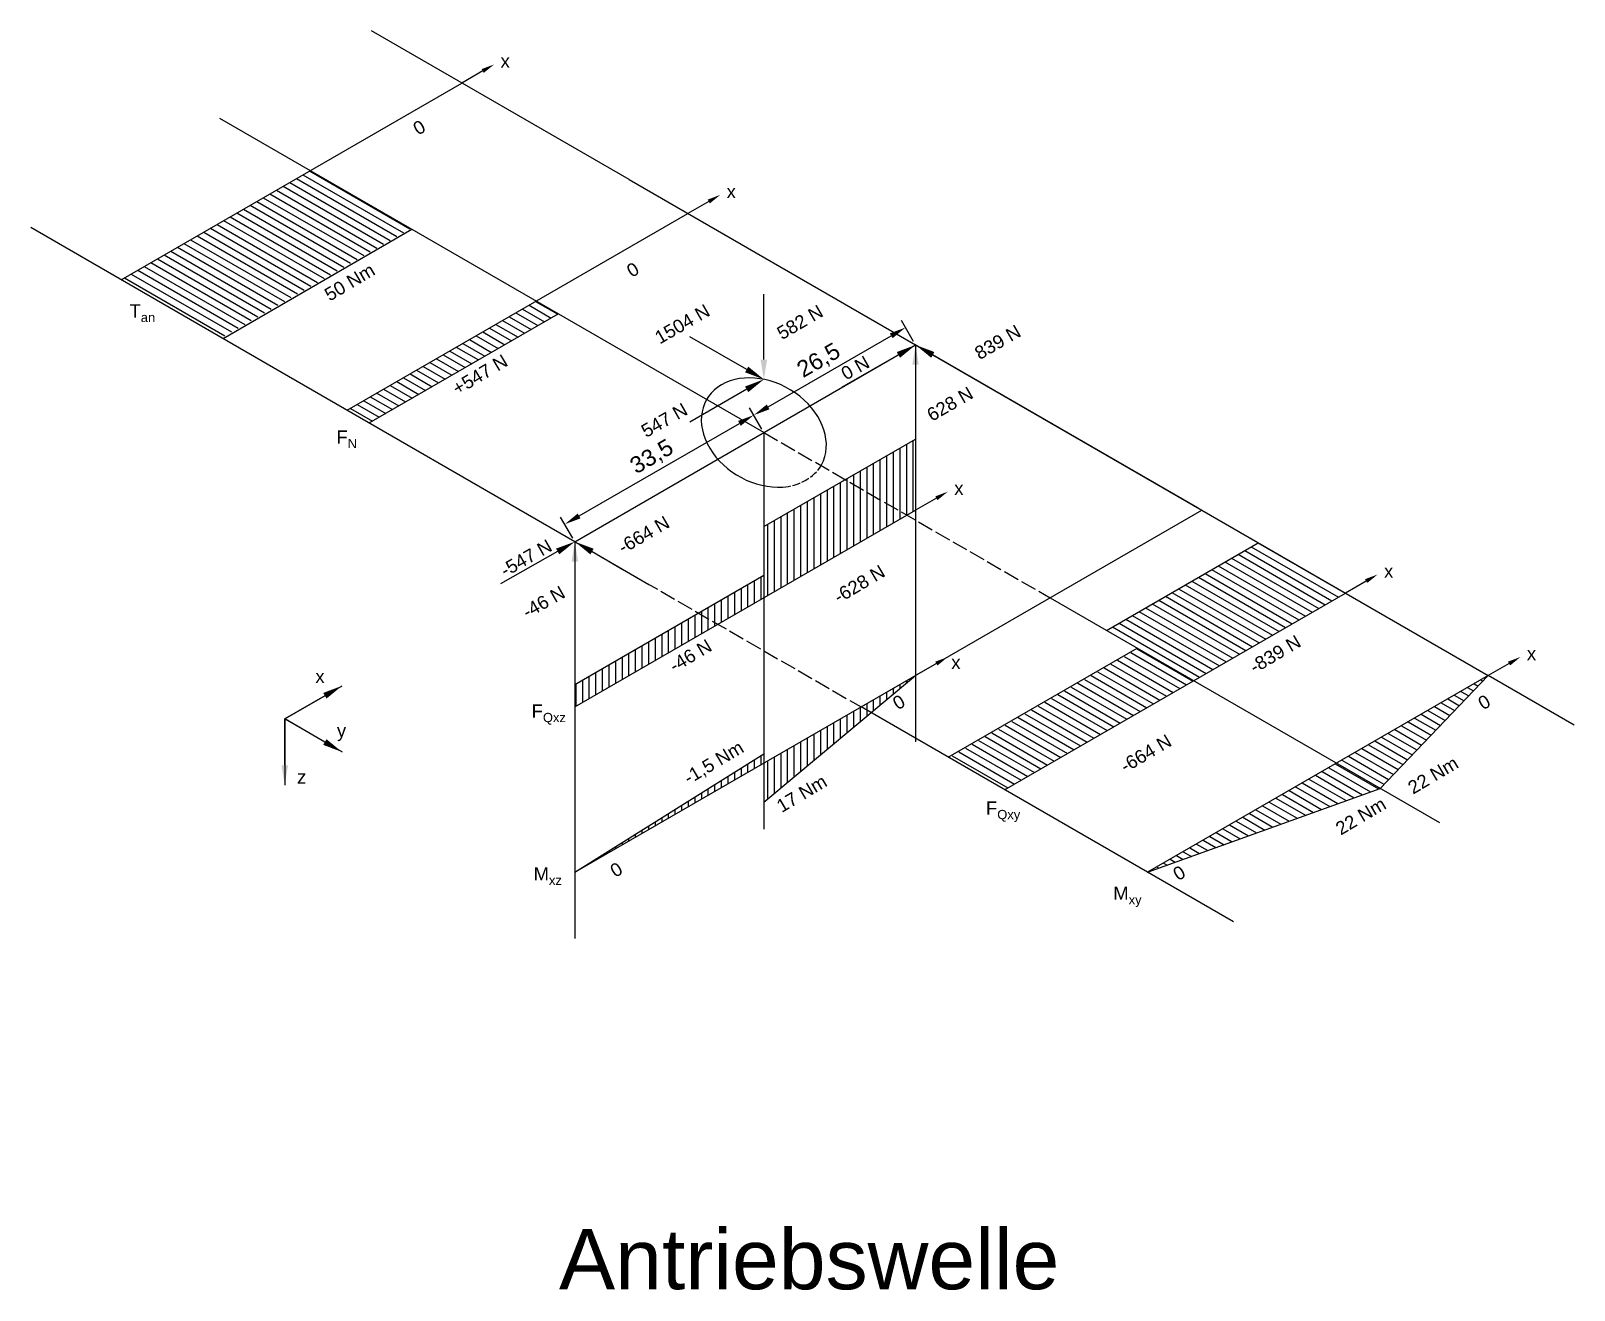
# Model space of a CAD drawing. Header units: millimetres. Extents: x 1371 to 2336, y 863 to 1092.
# Drawn here: x 1370.5 to 1603.9, y 862.8 to 1053.2 of the extents above; entities that cross this region are included whole.
import ezdxf
from ezdxf import colors
from ezdxf.entities.mleader import LeaderData, LeaderLine
from ezdxf.math import Vec2, Vec3

# ---------------------------------------------------------------- set-up
doc = ezdxf.new("R2010")
doc.units = ezdxf.units.MM
doc.linetypes.add('ACAD_ISO02W100', pattern=[15, 12, -3])
doc.layers.add('Koordinatensystem', color=7, linetype='Continuous', true_color=0xffffff)
for name, color, linetype in [('Lagerkräfte', 10, 'Continuous'), ('Momente', 1, 'Continuous'), ('Normalkräfte', 104, 'Continuous'), ('Querkräfte', 104, 'Continuous')]:
    doc.layers.add(name, color=color, linetype=linetype)
doc.styles.get("Standard").update_dxf_attribs({"font": 'arial.ttf'})
doc.dimstyles.new('ISO-25', dxfattribs={"dimtxt": 2.5, "dimasz": 2.5, "dimexe": 1.25, "dimexo": 0.625, "dimtad": 1, "dimtxsty": 'Standard', "dimcen": 2.5, "dimadec": 0, "dimazin": 0, "dimtfac": 1, "dimtmove": 0, "dimatfit": 3, "dimfxl": 1, "dimarcsym": 0})
pattern_1 = [(90, (0, 0), (-1, 6e-17), [])]
pattern_2 = [(150, (0, 0), (-0.5, -0.8660254), [])]

# ---------------------------------------------------------------- blocks, each defined once
blk = doc.blocks.new('*D4')
at = {"color": 0, "lineweight": -2, "transparency": 16777216}
for p, q in [((1481.09, 992.98), (1479.25, 996.17)), ((1453.46, 979.83), (1477.71, 993.83)), ((1452.51, 976.48), (1450.67, 979.67))]:
    blk.add_line(p, q, dxfattribs=at)
at = {"color": 0, "transparency": 16777216}
for points in [[(1477.5, 994.2), (1477.92, 993.47), (1479.87, 995.08)], [(1453.25, 980.2), (1453.67, 979.47), (1451.29, 978.58)]]:
    blk.add_solid(points, dxfattribs=at)
at = {"layer": 'Defpoints', "color": 0, "transparency": 16777216}
for p in [(1479.87, 995.08), (1481.4, 992.44), (1452.82, 975.94)]:
    blk.add_point(p, dxfattribs=at)
at = {"color": 0, "transparency": 16777216, "insert": (1464.52, 988.68), "char_height": 2.5, "attachment_point": 5, "rotation": 30}
blk.add_mtext('33,5', dxfattribs=at)
blk = doc.blocks.new('*D5')
at = {"color": 0, "lineweight": -2, "transparency": 16777216}
for p, q in [((1504.04, 1006.23), (1502.2, 1009.41)), ((1482.04, 996.33), (1500.66, 1007.08)), ((1481.09, 992.98), (1479.25, 996.16))]:
    blk.add_line(p, q, dxfattribs=at)
at = {"color": 0, "transparency": 16777216}
for points in [[(1500.45, 1007.44), (1500.87, 1006.71), (1502.83, 1008.33)], [(1481.84, 996.69), (1482.25, 995.96), (1479.88, 995.08)]]:
    blk.add_solid(points, dxfattribs=at)
at = {"layer": 'Defpoints', "color": 0, "transparency": 16777216}
for p in [(1502.83, 1008.33), (1504.35, 1005.69), (1481.4, 992.44)]:
    blk.add_point(p, dxfattribs=at)
at = {"color": 0, "transparency": 16777216, "insert": (1489.76, 1003.24), "char_height": 2.5, "attachment_point": 5, "rotation": 30}
blk.add_mtext('26,5', dxfattribs=at)

msp = doc.modelspace()

# ---------------------------------------------------------------- hatches: boundary and pattern name
at = {"layer": 'Momente'}
h = msp.add_hatch(dxfattribs=at)
h.set_pattern_fill('_USER', color=256, angle=150, pattern_type=0)
h.set_pattern_definition([(150, (1037.5085, 740.5553), (-0.5, -0.8660254), [])])
h.paths.add_polyline_path([(1427.969, 1023.289), (1412.786, 1032.055), (1384.207, 1015.555), (1399.391, 1006.789)])
h = msp.add_hatch(dxfattribs=at)
h.set_pattern_fill('_USER', color=256, angle=90, pattern_type=0)
h.set_pattern_definition(pattern_1)
h.paths.add_polyline_path([(1504.349, 955.692), (1496.121, 950.942), (1497.621, 950.076)])
h = msp.add_hatch(dxfattribs=at)
h.set_pattern_fill('_USER', color=256, angle=150, pattern_type=0)
h.set_pattern_definition(pattern_2)
h.paths.add_polyline_path([(1590.951, 955.692), (1568.002, 942.442), (1574.592, 938.637)])
h = msp.add_hatch(dxfattribs=at)
h.set_pattern_fill('_USER', color=256, angle=90, pattern_type=0)
h.set_pattern_definition(pattern_1)
h.paths.add_polyline_path([(1497.621, 950.076), (1496.121, 950.942), (1481.399, 942.442), (1481.399, 936.536)])
h = msp.add_hatch(dxfattribs=at)
h.set_pattern_fill('_USER', color=256, angle=90, pattern_type=0)
h.set_pattern_definition(pattern_1)
h.paths.add_polyline_path([(1481.399, 942.442), (1481.399, 943.864), (1452.82, 925.942)])
h = msp.add_hatch(dxfattribs=at)
h.set_pattern_fill('_USER', color=256, angle=150, pattern_type=0)
h.set_pattern_definition(pattern_2)
h.paths.add_polyline_path([(1568.002, 942.442), (1539.423, 925.942), (1574.592, 938.637)])
at = {"layer": 'Normalkräfte'}
h = msp.add_hatch(dxfattribs=at)
h.set_pattern_fill('_USER', color=256, angle=150, pattern_type=0)
h.set_pattern_definition([(150, (1050.0427, 733.3187), (-0.5, -0.8660254), [])])
h.paths.add_polyline_path([(1418.392, 995.819), (1421.726, 993.894), (1450.305, 1010.394), (1446.971, 1012.319)])
at = {"layer": 'Querkräfte'}
h = msp.add_hatch(dxfattribs=at)
h.set_pattern_fill('_USER', color=256, angle=90, pattern_type=0)
h.set_pattern_definition(pattern_1)
h.paths.add_polyline_path([(1504.349, 991.464), (1493.721, 985.328), (1503.05, 979.942), (1504.349, 980.692)])
h.paths.add_polyline_path([(1503.05, 979.942), (1493.721, 985.328), (1481.399, 978.214), (1481.399, 967.442)])
h = msp.add_hatch(dxfattribs=at)
h.set_pattern_fill('_USER', color=256, angle=150, pattern_type=0)
h.set_pattern_definition([(150, (1062.8202, 725.9416), (-0.5, -0.8660254), [])])
h.paths.add_polyline_path([(1569.344, 968.167), (1556.155, 975.781), (1533.205, 962.532), (1546.394, 954.917)])
h.paths.add_polyline_path([(1537.939, 959.768), (1546.394, 954.917), (1517.815, 938.417), (1509.36, 943.268)])
h = msp.add_hatch(dxfattribs=at)
h.set_pattern_fill('_USER', color=256, angle=90, pattern_type=0)
h.set_pattern_definition(pattern_1)
h.paths.add_polyline_path([(1481.399, 970.867), (1471.504, 965.154), (1474.471, 963.442), (1481.399, 967.442)])
h.paths.add_polyline_path([(1474.471, 963.442), (1471.504, 965.154), (1452.82, 954.367), (1452.82, 950.942)])

# ---------------------------------------------------------------- linework, layer by layer
for p, q in [((1384.207, 1015.555), (1435.736, 1045.305)), ((1461.047, 1030.692), (1590.951, 955.692)), ((1547.008, 981.062), (1504.349, 1005.692)), ((1504.349, 1005.692), (1504.349, 945.692)), ((1452.82, 975.942), (1409.519, 1000.942)), ((1481.399, 992.442), (1481.399, 932.442)), ((1452.82, 975.942), (1452.82, 915.942)), ((1452.82, 925.942), (1504.349, 955.692)), ((1481.399, 936.536), (1504.349, 955.692)), ((1452.82, 925.942), (1481.399, 943.864))]:
    msp.add_line(p, q)
for points in [[(1461.047, 1030.692), (1422.076, 1053.192)], [(1481.399, 992.442), (1399.127, 1039.942)], [(1418.392, 995.819), (1469.921, 1025.569)], [(1409.519, 1000.942), (1370.548, 1023.442)], [(1399.622, 1006.656), (1428.154, 1023.182)], [(1421.726, 993.894), (1450.305, 1010.394)], [(1452.82, 975.942), (1504.349, 1005.692)], [(1481.399, 978.214), (1504.349, 991.464)], [(1452.82, 950.942), (1504.349, 980.692)], [(1496.121, 950.942), (1547.65, 980.692)], [(1533.205, 962.532), (1556.155, 975.781)], [(1452.82, 954.367), (1481.399, 970.867)], [(1517.815, 938.417), (1569.344, 968.167)], [(1524.7, 967.442), (1583.557, 933.46)], [(1509.266, 943.353), (1537.845, 959.853)], [(1590.951, 955.692), (1539.423, 925.942), (1496.121, 950.942)], [(1590.951, 955.692), (1574.592, 938.637)], [(1603.942, 948.192), (1590.951, 955.692)], [(1539.423, 925.942), (1574.592, 938.637)], [(1552.413, 918.442), (1539.423, 925.942)]]:
    msp.add_lwpolyline(points)
at = {"linetype": 'ACAD_ISO02W100', "ltscale": 0.2}
for points in [[(1481.399, 992.442), (1524.7, 967.442)], [(1452.82, 975.942), (1496.121, 950.942)]]:
    msp.add_lwpolyline(points, dxfattribs=at)
msp.add_ellipse((1481.399, 992.442), major_axis=(-8.66, 5), ratio=0.7605656, start_param=3.1620741, end_param=8.57677)
at = {"linetype": 'ACAD_ISO02W100', "ltscale": 0.1}
msp.add_open_spline([(1484.276, 984.194), (1486.526, 984.346), (1489.061, 985.595), (1490.135, 987.578)], degree=3, dxfattribs=at)
at = {"layer": 'Koordinatensystem'}
for points in [[(1408.946, 949.139), (1417.606, 954.139)], [(1408.946, 949.139), (1417.606, 944.139)], [(1408.946, 949.139), (1408.946, 939.139)]]:
    msp.add_lwpolyline(points, dxfattribs=at)

# ---------------------------------------------------------------- texts
at = {"char_height": 2, "attachment_point": 1, "line_spacing_factor": 0.263489}
for insert in [(1441.586, 1049.631), (1475.771, 1029.894), (1510.199, 985.017), (1575.194, 972.492), (1596.801, 960.017), (1509.741, 958.69)]:
    msp.add_mtext_dynamic_manual_height_columns('x', width=0.70778, gutter_width=45.543, heights=[0], dxfattribs=dict(at, insert=insert))
at = {"char_height": 2, "attachment_point": 1}
for s, insert in [('\\A1;T{\\H0.7x;\\S^ an;}', (1385.467, 1011.838)), ('\\A1;F{\\H0.7x;\\S^ N;}', (1416.748, 992.772)), ('\\A1;F{\\H0.7x;\\S^ Qxz;}', (1446.278, 951.33)), ('\\A1;F{\\H0.7x;\\S^ Qxy;}', (1514.989, 936.656)), ('\\A1;M{\\H0.7x;\\S^ xz;}', (1446.574, 926.717)), ('\\A1;M{\\H0.7x;\\S^ xy;}', (1534.241, 923.78))]:
    msp.add_mtext_dynamic_manual_height_columns(s, width=5.28207, gutter_width=45.543, heights=[0], dxfattribs=dict(at, insert=insert))
at = {"layer": 'Defpoints', "insert": (1450.422, 871.991), "char_height": 9.10853, "attachment_point": 1}
msp.add_mtext_dynamic_manual_height_columns('Antriebswelle', width=84.95981, gutter_width=45.543, heights=[0], dxfattribs=at)
at = {"layer": 'Koordinatensystem'}
for s, p in [('x', (1413.573, 954.568)), ('y', (1416.833, 946.375)), ('z', (1410.808, 939.366))]:
    msp.add_text(s, height=2, dxfattribs=at).set_placement(p)
at = {"layer": 'Lagerkräfte', "char_height": 2, "attachment_point": 1}
for s, width, insert, rotation in [('1504 N', 9.92615, (1464.653, 1007.478), 30), ('\\pxi-3,l4,t4;582 N', 12.026, (1481.399, 1007.13), 30.14049), ('\\pxi-3,l4,t4;839 N', 11.26761, (1511.301, 1004.107), 30.14049), ('\\pxi-3,l4,t4;0 N', 11.26761, (1491.093, 1001.045), 29.58826), ('628 N', 7.67985, (1505.815, 995.784), 30), ('\\pxi-3,l4,t4;547 N', 11.26761, (1460.869, 992.37), 29.58826), ('\\pxi-3,l4,t4;-664 N', 11.26761, (1457.374, 974.755), 30.14049), ('\\pxi-3,l4,t4;-547 N', 11.26761, (1439.564, 971.295), 29.58826), ('-46 N', 7.67985, (1444.634, 966.002), 29.58826)]:
    msp.add_mtext_dynamic_manual_height_columns(s, width=width, gutter_width=45.543, heights=[0], dxfattribs=dict(at, insert=insert, rotation=rotation))
at = {"layer": 'Momente', "char_height": 2, "attachment_point": 8, "rotation": 30.70065}
for s, insert in [('0', (1429.801, 1037.703)), ('50 Nm', (1419.279, 1014.307)), ('0', (1502.339, 950.791)), ('0', (1590.862, 950.791)), ('-1,5 Nm', (1474.496, 941.38)), ('22 Nm', (1583.114, 939.77)), ('17 Nm', (1487.631, 936.989)), ('22 Nm', (1572.18, 933.582)), ('0', (1459.607, 925.46)), ('0', (1544.734, 924.959))]:
    msp.add_mtext_dynamic_manual_height_columns(s, width=12.93144, gutter_width=45.543, heights=[0], dxfattribs=dict(at, insert=insert))
at = {"layer": 'Normalkräfte', "char_height": 2, "attachment_point": 8, "rotation": 30.70065}
for s, width, insert in [('0', 12.93144, (1462.105, 1016.193)), ('+547 N', 12.93144, (1438.989, 1000.33)), ('-839 N', 12.93144, (1559.246, 958.061)), ('\\pxi-3,l4,t4;-46 N', 21.46099, (1469.964, 957.309))]:
    msp.add_mtext_dynamic_manual_height_columns(s, width=width, gutter_width=45.543, heights=[0], dxfattribs=dict(at, insert=insert))
at = {"layer": 'Querkräfte', "char_height": 2, "attachment_point": 8, "rotation": 30.70065}
for s, insert in [('-628 N', (1496.353, 968.658)), ('-664 N', (1539.689, 943.044))]:
    msp.add_mtext_dynamic_manual_height_columns(s, width=12.93144, gutter_width=45.543, heights=[0], dxfattribs=dict(at, insert=insert))

# ---------------------------------------------------------------- dimensions: what is measured, and where the dimension line sits
dim = msp.add_linear_dim(base=(1502.828, 1008.325), p1=(1481.399, 992.442), p2=(1504.349, 1005.692), angle=30, dimstyle='ISO-25')
dim.commit()
dim.dimension.update_dxf_attribs({"geometry": '*D5', "text_midpoint": (1490.826, 1001.395), "dimtype": 161})
dim = msp.add_aligned_dim(p1=(1452.82, 975.942), p2=(1481.399, 992.442), distance=3.052, text='<>,5', dimstyle='ISO-25')
dim.commit()
dim.dimension.update_dxf_attribs({"geometry": '*D4', "text_midpoint": (1464.52, 988.677)})

# ---------------------------------------------------------------- leaders
ml = msp.add_multileader_mtext('Standard')
ml.set_content('', color=256)
ml.set_leader_properties()
ml.build(insert=Vec2(0, 0))
ml.multileader.update_dxf_attribs({"has_dogleg": 0, "arrow_head_size": 2})
ctx = ml.context
ctx.base_point, ctx.arrow_head_size, ctx.plane_origin, ctx.plane_x_axis, ctx.plane_y_axis = Vec3(1432.272, 1043.305), 2, Vec3(1435.766, 1056.527), Vec3(0.8660464, 0.4999636), Vec3(-0.4999636, 0.8660464)
ctx.text_align_type = 2
notes = []
notes.append((ctx, [(0, (1, 1, 0), (1442.664, 1049.305), (-0.8660464, -0.4999636), 8, [(0, [(1440.617, 1048.124)], 0, [])])]))
ctx.mtext.insert, ctx.mtext.text_direction, ctx.mtext.rotation, ctx.mtext.alignment, ctx.mtext.flow_direction = Vec3(1433.004, 1046.037), Vec3(0.8660464, 0.4999636), 0.5235568, 3, 5
ml = msp.add_multileader_mtext('Standard')
ml.set_content('', color=256)
ml.set_leader_properties()
ml.build(insert=Vec2(0, 0))
ml.multileader.update_dxf_attribs({"has_dogleg": 0, "arrow_head_size": 2})
ctx = ml.context
ctx.base_point, ctx.arrow_head_size, ctx.plane_origin, ctx.plane_x_axis, ctx.plane_y_axis = Vec3(1466.456, 1023.569), 2, Vec3(1469.951, 1036.79), Vec3(0.8660464, 0.4999636), Vec3(-0.4999636, 0.8660464)
ctx.text_align_type = 2
notes.append((ctx, [(0, (1, 1, 0), (1476.849, 1029.568), (-0.8660464, -0.4999636), 8, [(0, [(1474.802, 1028.387)], 0, [])])]))
ctx.mtext.insert, ctx.mtext.text_direction, ctx.mtext.rotation, ctx.mtext.alignment, ctx.mtext.flow_direction = Vec3(1467.189, 1026.301), Vec3(0.8660464, 0.4999636), 0.5235568, 3, 5
ml = msp.add_multileader_mtext('Standard')
ml.set_content('', color=256)
ml.set_leader_properties()
ml.build(insert=Vec2(0, 0))
ml.multileader.update_dxf_attribs({"has_dogleg": 0, "arrow_head_size": 2})
ctx = ml.context
ctx.base_point, ctx.arrow_head_size, ctx.plane_origin, ctx.plane_x_axis, ctx.plane_y_axis = Vec3(1500.885, 978.692), 2, Vec3(1504.379, 991.913), Vec3(0.8660464, 0.4999636), Vec3(-0.4999636, 0.8660464)
ctx.text_align_type = 2
notes.append((ctx, [(0, (1, 1, 0), (1511.277, 984.691), (-0.8660464, -0.4999636), 8, [(0, [(1509.23, 983.51)], 0, [])])]))
ctx.mtext.insert, ctx.mtext.text_direction, ctx.mtext.rotation, ctx.mtext.alignment, ctx.mtext.flow_direction = Vec3(1501.617, 981.424), Vec3(0.8660464, 0.4999636), 0.5235568, 3, 5
ml = msp.add_multileader_mtext('Standard')
ml.set_content('', color=256)
ml.set_leader_properties()
ml.build(insert=Vec2(0, 0))
ml.multileader.update_dxf_attribs({"has_dogleg": 0, "arrow_head_size": 2})
ctx = ml.context
ctx.base_point, ctx.arrow_head_size, ctx.plane_origin, ctx.plane_x_axis, ctx.plane_y_axis = Vec3(1565.88, 966.167), 2, Vec3(1569.374, 979.388), Vec3(0.8660464, 0.4999636), Vec3(-0.4999636, 0.8660464)
ctx.text_align_type = 2
notes.append((ctx, [(0, (1, 1, 0), (1576.272, 972.166), (-0.8660464, -0.4999636), 8, [(0, [(1574.225, 970.985)], 0, [])])]))
ctx.mtext.insert, ctx.mtext.text_direction, ctx.mtext.rotation, ctx.mtext.alignment, ctx.mtext.flow_direction = Vec3(1566.612, 968.899), Vec3(0.8660464, 0.4999636), 0.5235568, 3, 5
ml = msp.add_multileader_mtext('Standard')
ml.set_content('', color=256)
ml.set_leader_properties()
ml.build(insert=Vec2(0, 0))
ml.multileader.update_dxf_attribs({"has_dogleg": 0, "arrow_head_size": 2})
ctx = ml.context
ctx.base_point, ctx.arrow_head_size, ctx.plane_origin, ctx.plane_x_axis, ctx.plane_y_axis = Vec3(1500.885, 953.692), 2, Vec3(1504.379, 966.913), Vec3(0.8660464, 0.4999636), Vec3(-0.4999636, 0.8660464)
ctx.text_align_type = 2
notes.append((ctx, [(0, (1, 1, 0), (1511.277, 959.691), (-0.8660464, -0.4999636), 8, [(0, [(1509.23, 958.51)], 0, [])])]))
ctx.mtext.insert, ctx.mtext.text_direction, ctx.mtext.rotation, ctx.mtext.alignment, ctx.mtext.flow_direction = Vec3(1501.617, 956.424), Vec3(0.8660464, 0.4999636), 0.5235568, 3, 5
ml = msp.add_multileader_mtext('Standard')
ml.set_content('', color=256)
ml.set_leader_properties()
ml.build(insert=Vec2(0, 0))
ml.multileader.update_dxf_attribs({"has_dogleg": 0, "arrow_head_size": 2})
ctx = ml.context
ctx.base_point, ctx.arrow_head_size, ctx.plane_origin, ctx.plane_x_axis, ctx.plane_y_axis = Vec3(1587.487, 953.692), 2, Vec3(1590.981, 966.913), Vec3(0.8660464, 0.4999636), Vec3(-0.4999636, 0.8660464)
ctx.text_align_type = 2
notes.append((ctx, [(0, (1, 1, 0), (1597.88, 959.691), (-0.8660464, -0.4999636), 8, [(0, [(1595.832, 958.51)], 0, [])])]))
ctx.mtext.insert, ctx.mtext.text_direction, ctx.mtext.rotation, ctx.mtext.alignment, ctx.mtext.flow_direction = Vec3(1588.219, 956.424), Vec3(0.8660464, 0.4999636), 0.5235568, 3, 5
at = {"layer": 'Koordinatensystem'}
ml = msp.add_multileader_mtext('Standard', dxfattribs=at)
ml.set_content('', color=256)
ml.set_leader_properties()
ml.build(insert=Vec2(0, 0))
ml.multileader.update_dxf_attribs({"has_dogleg": 0, "arrow_head_size": 3})
ctx = ml.context
ctx.base_point, ctx.arrow_head_size, ctx.plane_origin = Vec3(1404.946, 949.139), 3, Vec3(1423.073, 958.183)
ctx.text_align_type = 2
notes.append((ctx, [(0, (1, 1, 0), (1416.946, 949.139), (-1, 0), 8, [(0, [(1417.606, 954.139)], 0, [])])]))
ctx.mtext.insert, ctx.mtext.alignment, ctx.mtext.flow_direction = Vec3(1406.946, 951.139), 3, 5
ml = msp.add_multileader_mtext('Standard', dxfattribs=at)
ml.set_content('', color=256)
ml.set_leader_properties()
ml.build(insert=Vec2(0, 0))
ml.multileader.update_dxf_attribs({"has_dogleg": 0, "arrow_head_size": 3})
ctx = ml.context
ctx.base_point, ctx.arrow_head_size, ctx.plane_origin = Vec3(1408.946, 949.139), 3, Vec3(1404.943, 949.393)
notes.append((ctx, [(0, (1, 1, 0), (1400.946, 949.139), (1, 0), 8, [(0, [(1408.946, 939.139)], 0, [])])]))
ctx.mtext.insert, ctx.mtext.flow_direction = Vec3(1410.946, 951.139), 5
ml = msp.add_multileader_mtext('Standard', dxfattribs=at)
ml.set_content('', color=256)
ml.set_leader_properties()
ml.build(insert=Vec2(0, 0))
ml.multileader.update_dxf_attribs({"has_dogleg": 0, "arrow_head_size": 3})
ctx = ml.context
ctx.base_point, ctx.arrow_head_size, ctx.plane_origin = Vec3(1404.946, 949.139), 3, Vec3(1417.606, 944.139)
ctx.text_align_type = 2
notes.append((ctx, [(0, (1, 1, 0), (1416.946, 949.139), (-1, 0), 8, [(0, [(1417.606, 944.139)], 0, [])])]))
ctx.mtext.insert, ctx.mtext.alignment, ctx.mtext.flow_direction = Vec3(1406.946, 951.139), 3, 5
at = {"layer": 'Lagerkräfte', "lineweight": 13}
ml = msp.add_multileader_mtext('Standard', dxfattribs=at)
ml.set_content('', color=256)
ml.set_leader_properties()
ml.build(insert=Vec2(0, 0))
ml.multileader.update_dxf_attribs({"has_dogleg": 0, "arrow_head_size": 3})
ctx = ml.context
ctx.base_point, ctx.arrow_head_size, ctx.plane_origin, ctx.plane_x_axis, ctx.plane_y_axis = Vec3(1481.37, 1017.395), 3, Vec3(1491.101, 1000.552), Vec3(0.0071861, -0.9999742), Vec3(0.9999742, 0.0071861)
ctx.text_align_type = 2
notes.append((ctx, [(0, (1, 1, 0), (1481.457, 1005.395), (-0.0071861, 0.9999742), 8, [(0, [(1481.399, 1000.483)], 0, [])])]))
ctx.mtext.insert, ctx.mtext.text_direction, ctx.mtext.rotation, ctx.mtext.alignment, ctx.mtext.flow_direction = Vec3(1483.385, 1015.41), Vec3(0.0071861, -0.9999742), 4.7195751, 3, 5
at = {"layer": 'Lagerkräfte'}
ml = msp.add_multileader_mtext('Standard', dxfattribs=at)
ml.set_content('', color=256)
ml.set_leader_properties()
ml.build(insert=Vec2(0, 0))
ml.multileader.update_dxf_attribs({"has_dogleg": 0, "arrow_head_size": 3})
ctx = ml.context
ctx.base_point, ctx.arrow_head_size, ctx.plane_origin, ctx.plane_x_axis, ctx.plane_y_axis = Vec3(1466.738, 1008.914), 3, Vec3(1486.19, 1008.92), Vec3(0.8695961, -0.4937638), Vec3(0.4937638, 0.8695961)
notes.append((ctx, [(0, (1, 1, 0), (1477.173, 1002.989), (-0.8695961, 0.4937638), 8, [(0, [(1481.399, 1000.483)], 0, [])])]))
ctx.mtext.insert, ctx.mtext.text_direction, ctx.mtext.rotation, ctx.mtext.flow_direction = Vec3(1469.465, 1009.666), Vec3(0.8695961, -0.4937638), 5.7667727, 5
ml = msp.add_multileader_mtext('Standard', dxfattribs=at)
ml.set_content('', color=256)
ml.set_leader_properties()
ml.build(insert=Vec2(0, 0))
ml.multileader.update_dxf_attribs({"has_dogleg": 0, "arrow_head_size": 3})
ctx = ml.context
ctx.base_point, ctx.arrow_head_size, ctx.plane_origin, ctx.plane_x_axis, ctx.plane_y_axis = Vec3(1489.702, 997.235), 3, Vec3(1499.498, 1014.094), Vec3(0.8660254, 0.5), Vec3(-0.5, 0.8660254)
ctx.text_align_type = 2
notes.append((ctx, [(0, (1, 1, 0), (1500.095, 1003.235), (-0.8660254, -0.5), 8, [(0, [(1504.349, 1005.692)], 0, [])])]))
ctx.mtext.insert, ctx.mtext.text_direction, ctx.mtext.rotation, ctx.mtext.alignment, ctx.mtext.flow_direction = Vec3(1490.434, 999.968), Vec3(0.8660254, 0.5), 0.5235988, 3, 5
ml = msp.add_multileader_mtext('Standard', dxfattribs=at)
ml.set_content('', color=256)
ml.set_leader_properties()
ml.build(insert=Vec2(0, 0))
ml.multileader.update_dxf_attribs({"has_dogleg": 0, "arrow_head_size": 3})
ctx = ml.context
ctx.base_point, ctx.arrow_head_size, ctx.plane_origin, ctx.plane_x_axis, ctx.plane_y_axis = Vec3(1504.377, 988.779), 3, Vec3(1494.647, 1005.622), Vec3(-0.0071861, 0.9999742), Vec3(-0.9999742, -0.0071861)
ctx.text_align_type = 2
notes.append((ctx, [(0, (1, 1, 0), (1504.291, 1000.779), (0.0071861, -0.9999742), 8, [(0, [(1504.349, 1005.692)], 0, [])])]))
ctx.mtext.insert, ctx.mtext.text_direction, ctx.mtext.rotation, ctx.mtext.alignment, ctx.mtext.flow_direction = Vec3(1502.363, 990.765), Vec3(-0.0071861, 0.9999742), 1.5779825, 3, 5
ml = msp.add_multileader_mtext('Standard', dxfattribs=at)
ml.set_content('', color=256)
ml.set_leader_properties()
ml.build(insert=Vec2(0, 0))
ml.multileader.update_dxf_attribs({"has_dogleg": 0, "arrow_head_size": 3})
ctx = ml.context
ctx.base_point, ctx.arrow_head_size, ctx.plane_origin, ctx.plane_x_axis, ctx.plane_y_axis = Vec3(1519.01, 997.26), 3, Vec3(1499.558, 997.255), Vec3(-0.8695961, 0.4937638), Vec3(-0.4937638, -0.8695961)
ctx.text_align_type = 2
notes.append((ctx, [(0, (1, 1, 0), (1508.575, 1003.185), (0.8695961, -0.4937638), 8, [(0, [(1504.349, 1005.692)], 0, [])])]))
ctx.mtext.insert, ctx.mtext.text_direction, ctx.mtext.rotation, ctx.mtext.alignment, ctx.mtext.flow_direction = Vec3(1516.283, 996.509), Vec3(-0.8695961, 0.4937638), 2.62518, 3, 5
ml = msp.add_multileader_mtext('Standard', dxfattribs=at)
ml.set_content('', color=256)
ml.set_leader_properties()
ml.build(insert=Vec2(0, 0))
ml.multileader.update_dxf_attribs({"has_dogleg": 0, "arrow_head_size": 3})
ctx = ml.context
ctx.base_point, ctx.arrow_head_size, ctx.plane_origin, ctx.plane_x_axis, ctx.plane_y_axis = Vec3(1466.767, 992.002), 3, Vec3(1476.488, 1008.85), Vec3(0.86241, 0.5062104), Vec3(-0.5062104, 0.86241)
ctx.text_align_type = 2
notes.append((ctx, [(0, (1, 1, 0), (1477.116, 998.076), (-0.86241, -0.5062104), 8, [(0, [(1481.399, 1000.483)], 0, [])])]))
ctx.mtext.insert, ctx.mtext.text_direction, ctx.mtext.rotation, ctx.mtext.alignment, ctx.mtext.flow_direction = Vec3(1467.479, 994.739), Vec3(0.86241, 0.5062104), 0.5307849, 3, 5
ml = msp.add_multileader_mtext('Standard', dxfattribs=at)
ml.set_content('', color=256)
ml.set_leader_properties()
ml.build(insert=Vec2(0, 0))
ml.multileader.update_dxf_attribs({"has_dogleg": 0, "arrow_head_size": 3})
ctx = ml.context
ctx.base_point, ctx.arrow_head_size, ctx.plane_origin, ctx.plane_x_axis, ctx.plane_y_axis = Vec3(1438.127, 967.566), 3, Vec3(1447.969, 984.344), Vec3(0.8660254, 0.5), Vec3(-0.5, 0.8660254)
ctx.text_align_type = 2
notes.append((ctx, [(0, (1, 1, 0), (1448.52, 973.566), (-0.8660254, -0.5), 8, [(0, [(1452.82, 975.942)], 0, [])])]))
ctx.mtext.insert, ctx.mtext.text_direction, ctx.mtext.rotation, ctx.mtext.alignment, ctx.mtext.flow_direction = Vec3(1438.859, 970.298), Vec3(0.8660254, 0.5), 0.5235988, 3, 5
ml = msp.add_multileader_mtext('Standard', dxfattribs=at)
ml.set_content('', color=256)
ml.set_leader_properties()
ml.build(insert=Vec2(0, 0))
ml.multileader.update_dxf_attribs({"has_dogleg": 0, "arrow_head_size": 3})
ctx = ml.context
ctx.base_point, ctx.arrow_head_size, ctx.plane_origin, ctx.plane_x_axis, ctx.plane_y_axis = Vec3(1452.849, 959.029), 3, Vec3(1443.118, 975.872), Vec3(-0.0071861, 0.9999742), Vec3(-0.9999742, -0.0071861)
ctx.text_align_type = 2
notes.append((ctx, [(0, (1, 1, 0), (1452.763, 971.029), (0.0071861, -0.9999742), 8, [(0, [(1452.82, 975.942)], 0, [])])]))
ctx.mtext.insert, ctx.mtext.text_direction, ctx.mtext.rotation, ctx.mtext.alignment, ctx.mtext.flow_direction = Vec3(1450.835, 961.015), Vec3(-0.0071861, 0.9999742), 1.5779825, 3, 5
ml = msp.add_multileader_mtext('Standard', dxfattribs=at)
ml.set_content('', color=256)
ml.set_leader_properties()
ml.build(insert=Vec2(0, 0))
ml.multileader.update_dxf_attribs({"has_dogleg": 0, "arrow_head_size": 3})
ctx = ml.context
ctx.base_point, ctx.arrow_head_size, ctx.plane_origin, ctx.plane_x_axis, ctx.plane_y_axis = Vec3(1467.481, 967.51), 3, Vec3(1448.03, 967.505), Vec3(-0.8695961, 0.4937638), Vec3(-0.4937638, -0.8695961)
ctx.text_align_type = 2
notes.append((ctx, [(0, (1, 1, 0), (1457.046, 973.435), (0.8695961, -0.4937638), 8, [(0, [(1452.82, 975.942)], 0, [])])]))
ctx.mtext.insert, ctx.mtext.text_direction, ctx.mtext.rotation, ctx.mtext.alignment, ctx.mtext.flow_direction = Vec3(1464.754, 966.759), Vec3(-0.8695961, 0.4937638), 2.62518, 3, 5
for ctx, leaders in notes:
    for number, flags, end, landing, length, lines in leaders:
        leader = LeaderData()
        leader.index, (leader.has_last_leader_line, leader.has_dogleg_vector, leader.attachment_direction) = number, flags
        leader.last_leader_point, leader.dogleg_vector, leader.dogleg_length = Vec3(end), Vec3(landing), length
        for number, points, colour, breaks in lines:
            line = LeaderLine()
            line.index, line.vertices, line.color, line.breaks = number, Vec3.list(points), colors.encode_raw_color(colour), breaks
            leader.lines.append(line)
        ctx.leaders.append(leader)

doc.saveas('drawing.dxf')
